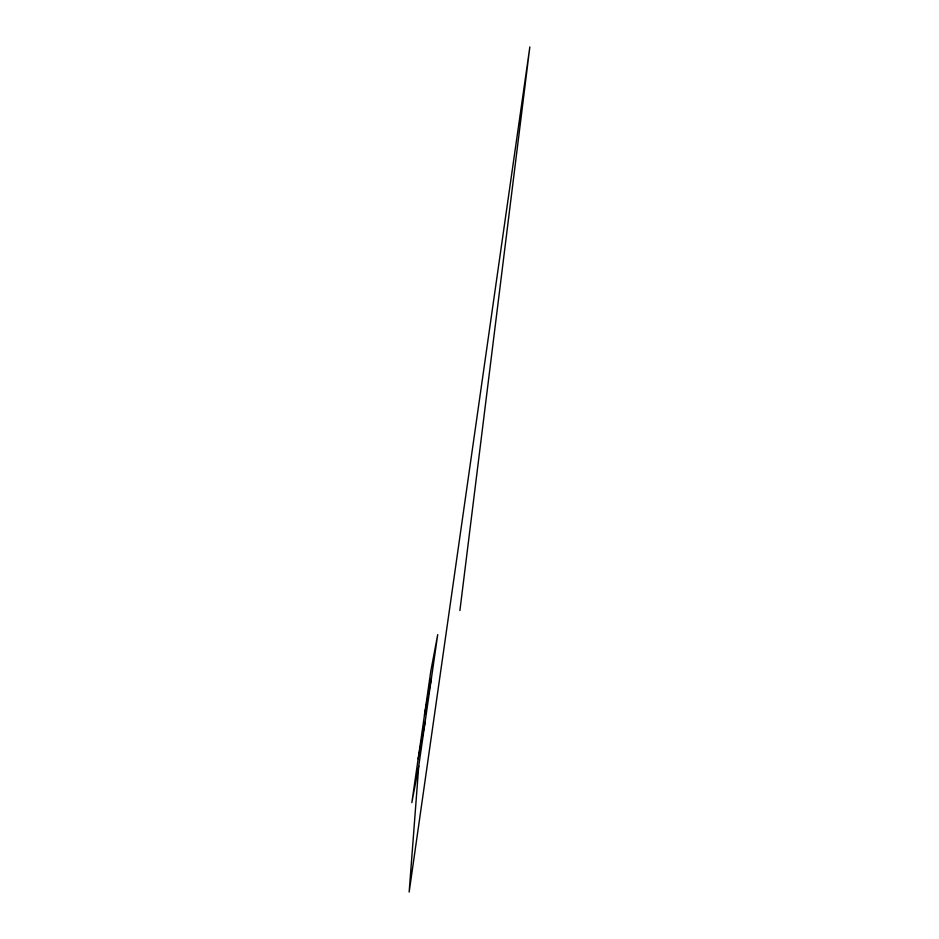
<?xml version="1.0" encoding="UTF-8"?>
<svg xmlns="http://www.w3.org/2000/svg" width="939" height="939" viewBox="0 0 939 939"><rect width="100%" height="100%" fill="white"/><g stroke="black" fill="none" stroke-linecap="round" stroke-linejoin="round"><path stroke-width="1.41" d="M418.747 766.024L411.834 802.634L430.801 671.221L437.715 634.611L418.747 766.024L409.158 892.05L529.842 46.95L459.899 610.538M424.475 715.025L431.4 678.416M418.148 758.829L425.074 722.22"/></g></svg>
